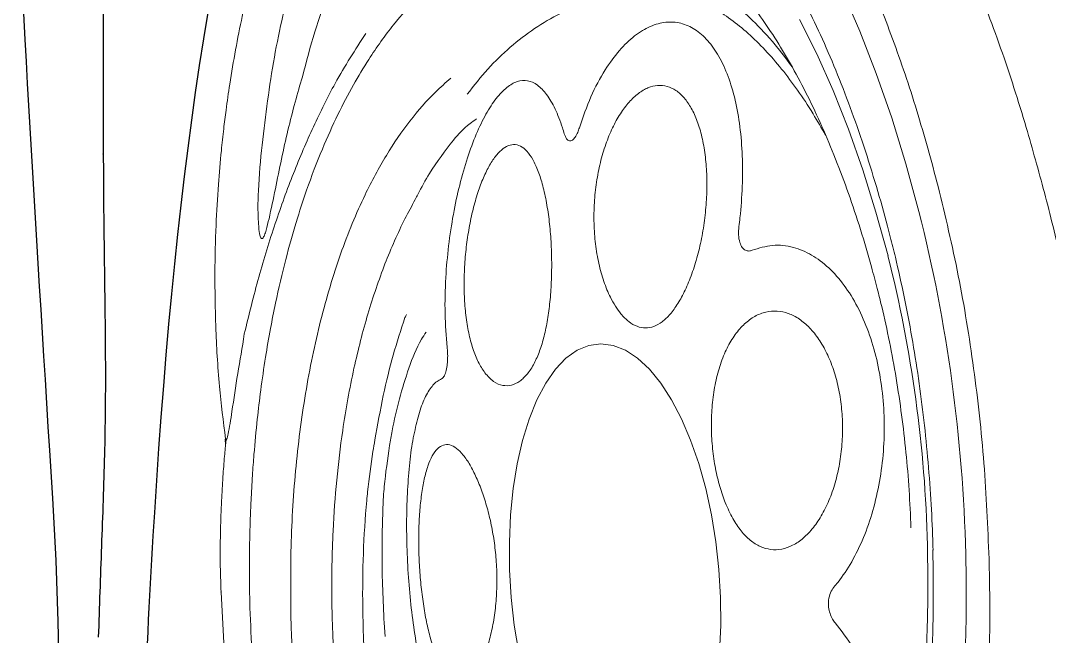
# Model space of a CAD drawing. Extents: x 938 to 1038, y 781 to 934.
# Drawn here: x 1026.432 to 1029.156, y 848.02 to 849.651 of the extents above; entities that cross this region are included whole.
import ezdxf

# ---------------------------------------------------------------- set-up
doc = ezdxf.new("R2010")
doc.units = 0
doc.header["$MEASUREMENT"] = 0
doc.linetypes.add('SLD-Solid', pattern=[0])
doc.layers.add('1', color=4, linetype='Continuous')
doc.layers.add('CL', color=8, linetype='Continuous')

# ---------------------------------------------------------------- blocks, each defined once
blk = doc.blocks.new('JET-HSS-Gatling')
at = {"layer": '1', "color": 3, "linetype": 'SLD-Solid', "lineweight": 15}
for p, q in [((1.337, 0.13), (1.3454, 0.2014)), ((1.8754, 0.1634), (1.8819, 0.0909)), ((1.3323, 0.0568), (1.337, 0.13)), ((1.8819, 0.0909), (1.8846, 0.0171)), ((2.2253, 0.0955), (2.2251, 0.0595)), ((1.3313, -0.0171), (1.3323, 0.0568)), ((2.3613, 0.0355), (2.3631, 0.0814)), ((1.8846, 0.0171), (1.8836, -0.0568)), ((1.334, -0.0909), (1.3313, -0.0171)), ((1.8836, -0.0568), (1.8789, -0.13)), ((1.3404, -0.1634), (1.334, -0.0909)), ((1.8789, -0.13), (1.8705, -0.2014)), ((1.3505, -0.2336), (1.3404, -0.1634)), ((1.8705, -0.2014), (1.8585, -0.2701)), ((1.364, -0.3008), (1.3505, -0.2336)), ((1.8585, -0.2701), (1.8432, -0.3352)), ((1.3809, -0.3638), (1.364, -0.3008)), ((1.8432, -0.3352), (1.8247, -0.3957)), ((1.4008, -0.422), (1.3809, -0.3638)), ((1.8247, -0.3957), (1.8032, -0.4509)), ((1.4235, -0.4744), (1.4008, -0.422)), ((1.8032, -0.4509), (1.7791, -0.4999)), ((2.6085, -0.4541), (2.6091, -0.4437)), ((2.6085, -0.4564), (2.6085, -0.4541)), ((1.4487, -0.5204), (1.4235, -0.4744)), ((1.7791, -0.4999), (1.7527, -0.5422)), ((1.476, -0.5594), (1.4487, -0.5204)), ((1.7527, -0.5422), (1.7243, -0.5772)), ((1.5052, -0.5908), (1.476, -0.5594)), ((1.5357, -0.6142), (1.5052, -0.5908)), ((1.7243, -0.5772), (1.6944, -0.6044)), ((1.5672, -0.6293), (1.5357, -0.6142)), ((1.6633, -0.6234), (1.6314, -0.6339)), ((1.6944, -0.6044), (1.6633, -0.6234)), ((1.5993, -0.6359), (1.5672, -0.6293)), ((1.6314, -0.6339), (1.5993, -0.6359)), ((0.8481, -0.931), (0.8246, -0.8129)), ((0.7343, -0.9245), (0.7597, -1.0526)), ((0.8749, -1.0452), (0.8481, -0.931)), ((0.7597, -1.0526), (0.7885, -1.1768)), ((0.905, -1.1551), (0.8749, -1.0452)), ((0.9381, -1.2602), (0.905, -1.1551)), ((0.7885, -1.1768), (0.8206, -1.2966)), ((0.9742, -1.3601), (0.9381, -1.2602)), ((0.8206, -1.2966), (0.8559, -1.4116)), ((1.0131, -1.4542), (0.9742, -1.3601)), ((0.8559, -1.4116), (0.8942, -1.5213))]:
    blk.add_line(p, q, dxfattribs=at)
for centre, major_axis, start_param, end_param in [((-0.4508, 0.2089), (0, 3.3621), 4.657165, 4.91331), ((-0.3693, 0.209), (0, 3.1434), 4.671762, 4.913098), ((-0.2315, 0.2087), (0, 2.8916), 4.657166, 4.91331), ((3.7905, -0.209), (0, 3.5849), 1.515573, 1.771717), ((3.4052, -0.2088), (0, 3.027), 1.515573, 1.771717), ((2.1518, -0.7801), (0, 0.0592), 0.888582, 1.047194)]:
    blk.add_ellipse(centre, major_axis=major_axis, ratio=0.87, start_param=start_param, end_param=end_param, dxfattribs=at)
for points, knots in [([(0.6157, 0.0058), (0.6161, 0.0137), (0.6167, 0.0265), (0.6177, 0.0463), (0.6189, 0.0684), (0.6208, 0.1002), (0.6238, 0.1456), (0.6277, 0.1966), (0.632, 0.2462), (0.6369, 0.2974), (0.6425, 0.3513), (0.651, 0.4228), (0.6608, 0.4976), (0.6739, 0.5823), (0.6874, 0.6614), (0.7018, 0.737), (0.7198, 0.8225), (0.7415, 0.9153), (0.768, 1.0123), (0.7973, 1.1079), (0.8298, 1.2012), (0.8666, 1.2902), (0.9024, 1.3657), (0.9443, 1.4428), (0.9921, 1.5178), (1.0475, 1.585), (1.1, 1.638), (1.1358, 1.663), (1.1531, 1.6752)], [0, 0, 0, 0, 0.0102, 0.016575, 0.025763, 0.038933, 0.057956, 0.085006, 0.105873, 0.123374, 0.152941, 0.177736, 0.219724, 0.254777, 0.295478, 0.331404, 0.363909, 0.421732, 0.472603, 0.518682, 0.581209, 0.637573, 0.689393, 0.737658, 0.811463, 0.878836, 0.941481, 1, 1, 1, 1]), ([(1.2958, 1.5392), (1.2807, 1.5345), (1.2507, 1.5252), (1.1985, 1.5), (1.1421, 1.4591), (1.0843, 1.3987), (1.027, 1.3236), (0.9712, 1.2336), (0.9174, 1.1277), (0.8701, 1.0149), (0.8292, 0.8983), (0.7943, 0.7808), (0.7634, 0.6571), (0.7367, 0.528), (0.7143, 0.394), (0.6964, 0.2561), (0.6854, 0.1387), (0.6802, 0.0616), (0.6778, 0.0195), (0.6769, 0.0012), (0.6764, -0.0112)], [0, 0, 0, 0, 0.058275, 0.116544, 0.182109, 0.247932, 0.313649, 0.384625, 0.455769, 0.526743, 0.587384, 0.648024, 0.707943, 0.767859, 0.827732, 0.887601, 0.947268, 0.977084, 0.984536, 1, 1, 1, 1]), ([(0.7624, -0.028), (0.7628, -0.0213), (0.765, 0.0238), (0.7705, 0.1023), (0.7793, 0.2048), (0.7903, 0.3001), (0.8041, 0.395), (0.821, 0.4915), (0.8408, 0.5877), (0.8632, 0.6806), (0.888, 0.7694), (0.9148, 0.8533), (0.9436, 0.932), (0.9741, 1.0052), (1.0063, 1.0728), (1.0398, 1.1341), (1.0742, 1.189), (1.1088, 1.2357), (1.1355, 1.2672), (1.15, 1.2804), (1.1531, 1.2832)], [0, 0, 0, 0, 0.011485, 0.077613, 0.136037, 0.190529, 0.247168, 0.308671, 0.370596, 0.432748, 0.494966, 0.557033, 0.618591, 0.680213, 0.741971, 0.803559, 0.864731, 0.925255, 0.984201, 1, 1, 1, 1]), ([(2.6498, -0.0528), (2.6508, -0.0078), (2.6527, 0.0764), (2.6522, 0.1941), (2.6501, 0.2944), (2.6469, 0.3776), (2.6435, 0.4455), (2.6394, 0.5136), (2.6334, 0.5956), (2.6237, 0.7023), (2.6091, 0.8312), (2.5883, 0.9818), (2.5692, 1.0867), (2.559, 1.143)], [0, 0, 0, 0, 0.109187, 0.204658, 0.286514, 0.35451, 0.408702, 0.453846, 0.523255, 0.612373, 0.721287, 0.850284, 1, 1, 1, 1]), ([(2.5136, 0.9865), (2.5265, 0.9074), (2.5524, 0.7491), (2.5742, 0.5001), (2.5843, 0.2471), (2.5792, 0.0785), (2.5766, -0.0058)], [0, 0, 0, 0, 0.25, 0.5, 0.75, 1, 1, 1, 1]), ([(0.7757, -0.0417), (0.7801, 0.0298), (0.7868, 0.138), (0.804, 0.2782), (0.8199, 0.3822), (0.8388, 0.4832), (0.8646, 0.5975), (0.8987, 0.7225), (0.9292, 0.806), (0.9445, 0.8477)], [0, 0, 0, 0, 0.215379, 0.326076, 0.43678, 0.547811, 0.658846, 0.829425, 1, 1, 1, 1]), ([(0.9067, 0.6816), (0.9045, 0.661), (0.8995, 0.614), (0.9016, 0.5367), (0.9112, 0.453), (0.9291, 0.3708), (0.9555, 0.2894), (0.9904, 0.2117), (1.0196, 0.1678), (1.0342, 0.1459)], [0, 0, 0, 0, 0.109227, 0.249518, 0.389815, 0.532722, 0.675639, 0.837807, 1, 1, 1, 1]), ([(2.1128, -0.423), (2.1128, -0.4229), (2.1183, -0.4046), (2.1271, -0.3591), (2.1384, -0.2881), (2.1464, -0.21), (2.1513, -0.1285), (2.1527, -0.0455), (2.1507, 0.0368), (2.1451, 0.1156), (2.1362, 0.1902), (2.1275, 0.2327), (2.123, 0.2542)], [0, 0, 0, 0, 0.000765, 0.110863, 0.220956, 0.331004, 0.44105, 0.551678, 0.662306, 0.774174, 0.886047, 1, 1, 1, 1]), ([(2.0818, 0.1869), (2.0768, 0.1961), (2.0667, 0.2145), (2.0498, 0.2283), (2.0325, 0.2321), (2.0151, 0.2267), (1.9973, 0.2122), (1.9797, 0.189), (1.9629, 0.1574), (1.9476, 0.1185), (1.9347, 0.0734), (1.9249, 0.0243), (1.9189, -0.0274), (1.9167, -0.0791), (1.9183, -0.13), (1.923, -0.1788), (1.9308, -0.2252), (1.9411, -0.2688), (1.9537, -0.308), (1.9682, -0.3423), (1.9841, -0.3696), (2.0009, -0.389), (2.018, -0.3992), (2.0348, -0.4001), (2.051, -0.3913), (2.0662, -0.3736), (2.0799, -0.3471), (2.092, -0.3133), (2.1021, -0.2728), (2.1103, -0.2274), (2.1163, -0.1779), (2.12, -0.1262), (2.1214, -0.0733), (2.1205, -0.021), (2.1173, 0.0295), (2.1117, 0.0769), (2.104, 0.1196), (2.0942, 0.1576), (2.086, 0.177), (2.0818, 0.1869)], [0, 0, 0, 0, 0.030396, 0.060795, 0.08804, 0.115287, 0.143037, 0.170786, 0.198789, 0.226788, 0.254382, 0.281967, 0.30819, 0.33441, 0.359333, 0.384261, 0.409477, 0.434699, 0.461317, 0.487938, 0.515662, 0.543386, 0.571376, 0.599364, 0.627046, 0.654725, 0.681915, 0.709103, 0.735839, 0.762575, 0.788984, 0.815393, 0.841622, 0.867852, 0.894053, 0.920254, 0.946574, 0.972895, 1, 1, 1, 1]), ([(1.0342, 0.1459), (1.0364, 0.1425), (1.0413, 0.1351), (1.0465, 0.1204), (1.0492, 0.1025), (1.0477, 0.0828), (1.0415, 0.064), (1.0344, 0.0555), (1.0309, 0.0512)], [0, 0, 0, 0, 0.130196, 0.289219, 0.442003, 0.610949, 0.805825, 1, 1, 1, 1]), ([(2.2251, 0.0595), (2.2251, 0.0595), (2.2237, 0.0004), (2.2206, -0.1115), (2.2086, -0.222), (2.203, -0.2739)], [0, 0, 0, 0, 0.000007, 0.529922, 1, 1, 1, 1]), ([(0.2951, 0.0537), (0.2977, -0.0185), (0.3028, -0.1609), (0.3189, -0.3705), (0.3404, -0.5723), (0.3672, -0.7655), (0.3983, -0.9502), (0.4229, -1.0675), (0.435, -1.1255)], [0, 0, 0, 0, 0.177758, 0.350785, 0.519308, 0.683545, 0.843707, 1, 1, 1, 1]), ([(1.0309, 0.0512), (1.0269, 0.0471), (1.0088, 0.0285), (0.9783, -0.0111), (0.9425, -0.0724), (0.9124, -0.1423), (0.8889, -0.2181), (0.8729, -0.2982), (0.8647, -0.3804), (0.8648, -0.4624), (0.873, -0.5422), (0.8896, -0.6172), (0.9138, -0.6858), (0.9452, -0.7454), (0.9828, -0.7949), (1.0257, -0.832), (1.0743, -0.8566), (1.1276, -0.8666), (1.1642, -0.8581), (1.1825, -0.8538)], [0, 0, 0, 0, 0.017086, 0.077681, 0.138269, 0.198172, 0.258071, 0.317615, 0.377156, 0.436673, 0.49619, 0.55602, 0.615851, 0.676352, 0.736856, 0.798484, 0.860118, 0.930054, 1, 1, 1, 1]), ([(2.062, -1.052), (2.0724, -1.0359), (2.1049, -0.9855), (2.1554, -0.8899), (2.2101, -0.7611), (2.2585, -0.6166), (2.2961, -0.4706), (2.3239, -0.3274), (2.3453, -0.1793), (2.3565, -0.0574), (2.3605, 0.0197), (2.3613, 0.0355)], [0, 0, 0, 0, 0.06262, 0.195551, 0.328905, 0.461838, 0.604644, 0.712946, 0.820335, 0.963143, 1, 1, 1, 1]), ([(2.2804, 0.0491), (2.2798, 0.0375), (2.2768, -0.0217), (2.2677, -0.1282), (2.2541, -0.2288), (2.2451, -0.282), (2.2438, -0.2897)], [0, 0, 0, 0, 0.100471, 0.512922, 0.929534, 1, 1, 1, 1]), ([(0.6787, -0.9865), (0.6658, -0.9074), (0.6399, -0.7491), (0.6181, -0.5001), (0.6081, -0.2471), (0.6132, -0.0785), (0.6157, 0.0058)], [0, 0, 0, 0, 0.25, 0.5, 0.75, 1, 1, 1, 1]), ([(2.4697, 0.0234), (2.4663, -0.0335), (2.4606, -0.1267), (2.4459, -0.2537), (2.4252, -0.3939), (2.3909, -0.5632), (2.337, -0.7527), (2.2715, -0.9253), (2.2015, -1.0655), (2.1306, -1.1766), (2.0618, -1.2628), (1.9993, -1.3245), (1.9596, -1.3548), (1.9451, -1.3659)], [0, 0, 0, 0, 0.09169, 0.150519, 0.209337, 0.327212, 0.445034, 0.562877, 0.680719, 0.770033, 0.859578, 0.948891, 1, 1, 1, 1]), ([(2.5766, -0.0058), (2.5762, -0.0137), (2.5756, -0.0265), (2.5745, -0.0463), (2.5732, -0.0684), (2.5711, -0.1002), (2.5678, -0.1456), (2.5632, -0.1966), (2.5581, -0.2462), (2.5522, -0.2974), (2.5453, -0.3513), (2.5348, -0.4228), (2.5224, -0.4976), (2.5059, -0.5823), (2.4885, -0.6614), (2.4698, -0.737), (2.4463, -0.8225), (2.4174, -0.9153), (2.3824, -1.0123), (2.3435, -1.1079), (2.3, -1.2012), (2.2515, -1.2902), (2.2048, -1.3657), (2.1506, -1.4428), (2.0884, -1.5178), (2.0194, -1.585), (1.9534, -1.638), (1.9104, -1.663), (1.8897, -1.6752)], [0, 0, 0, 0, 0.0102, 0.016575, 0.025763, 0.038933, 0.057956, 0.085006, 0.105873, 0.123374, 0.152941, 0.177736, 0.219724, 0.254777, 0.295479, 0.331404, 0.363909, 0.421732, 0.472603, 0.518682, 0.581209, 0.637573, 0.689393, 0.737658, 0.811463, 0.878836, 0.941481, 1, 1, 1, 1]), ([(0.8149, -0.8629), (0.8117, -0.8448), (0.8024, -0.792), (0.7893, -0.7026), (0.7766, -0.5942), (0.7671, -0.4841), (0.7608, -0.3726), (0.7576, -0.2605), (0.7577, -0.15), (0.7599, -0.0725), (0.7617, -0.0325), (0.7619, -0.0278)], [0, 0, 0, 0, 0.069066, 0.200543, 0.332094, 0.463702, 0.595352, 0.727032, 0.858727, 0.983492, 1, 1, 1, 1]), ([(2.6077, -0.453), (2.6101, -0.439), (2.6155, -0.4072), (2.6222, -0.3617), (2.6278, -0.3203), (2.6323, -0.2839), (2.6368, -0.2439), (2.6418, -0.1923), (2.6469, -0.1271), (2.6488, -0.0791), (2.6498, -0.0528)], [0, 0, 0, 0, 0.105991, 0.240604, 0.342909, 0.417765, 0.513714, 0.642736, 0.8045, 1, 1, 1, 1]), ([(2.6484, -0.0536), (2.6498, -0.0534), (2.6517, -0.0532), (2.6497, -0.0529), (2.6491, -0.0528)], [0, 0, 0, 0, 0.694797, 1, 1, 1, 1]), ([(1.2845, -0.1492), (1.2782, -0.1373), (1.2656, -0.1137), (1.2429, -0.0875), (1.2178, -0.069), (1.1905, -0.0589), (1.1615, -0.0577), (1.1316, -0.0657), (1.1018, -0.083), (1.0733, -0.1088), (1.047, -0.1427), (1.024, -0.1831), (1.0048, -0.229), (0.9901, -0.2787), (0.9803, -0.3311), (0.9756, -0.3843), (0.9763, -0.4371), (0.982, -0.4879), (0.9928, -0.5355), (1.0082, -0.5785), (1.0279, -0.6157), (1.051, -0.6464), (1.0772, -0.6694), (1.1055, -0.6844), (1.1352, -0.6906), (1.1654, -0.6881), (1.1952, -0.6765), (1.2237, -0.6563), (1.25, -0.6276), (1.2735, -0.5914), (1.2931, -0.5483), (1.3085, -0.4997), (1.319, -0.4469), (1.3247, -0.3922), (1.3253, -0.3373), (1.3215, -0.2848), (1.3134, -0.236), (1.3017, -0.1896), (1.2904, -0.1632), (1.2845, -0.1492)], [0, 0, 0, 0, 0.026961, 0.053928, 0.080851, 0.107776, 0.135596, 0.163415, 0.191383, 0.219349, 0.246957, 0.274563, 0.301675, 0.328785, 0.355461, 0.382135, 0.408506, 0.434876, 0.461091, 0.487307, 0.513516, 0.539726, 0.566078, 0.592432, 0.619069, 0.645707, 0.672755, 0.699804, 0.727332, 0.754862, 0.782791, 0.810719, 0.838629, 0.866531, 0.893521, 0.920503, 0.945925, 0.971348, 1, 1, 1, 1]), ([(0.8592, -0.7289), (0.8563, -0.7128), (0.8481, -0.6658), (0.8367, -0.586), (0.826, -0.4891), (0.8186, -0.3905), (0.8143, -0.2909), (0.8131, -0.1907), (0.815, -0.1241), (0.8159, -0.0908)], [0, 0, 0, 0, 0.080367, 0.233434, 0.386614, 0.539884, 0.693216, 0.846586, 1, 1, 1, 1]), ([(2.1769, -0.4075), (2.1847, -0.372), (2.1945, -0.3279), (2.2016, -0.2827), (2.203, -0.2739)], [0, 0, 0, 0, 0.805779, 1, 1, 1, 1]), ([(2.2438, -0.2897), (2.237, -0.3252), (2.2283, -0.371), (2.2169, -0.4152), (2.2143, -0.4252)], [0, 0, 0, 0, 0.772737, 1, 1, 1, 1]), ([(2.059, -0.6998), (2.0635, -0.6939), (2.0846, -0.6658), (2.1119, -0.6084), (2.1429, -0.5294), (2.1634, -0.4615), (2.1737, -0.4203), (2.1769, -0.4075)], [0, 0, 0, 0, 0.071009, 0.336932, 0.60748, 0.878147, 1, 1, 1, 1]), ([(2.0268, -0.5738), (2.0291, -0.5729), (2.0392, -0.5691), (2.0565, -0.5547), (2.0776, -0.5231), (2.0967, -0.4797), (2.1074, -0.4418), (2.1128, -0.423)], [0, 0, 0, 0, 0.066314, 0.301488, 0.53664, 0.769131, 1, 1, 1, 1]), ([(2.1118, -0.7428), (2.1247, -0.7109), (2.1508, -0.6469), (2.1853, -0.5407), (2.2045, -0.4643), (2.2143, -0.4252)], [0, 0, 0, 0, 0.326121, 0.65485, 1, 1, 1, 1]), ([(2.3103, -2.0145), (2.3294, -1.9752), (2.3659, -1.9002), (2.413, -1.7831), (2.4519, -1.6735), (2.4828, -1.5743), (2.5083, -1.482), (2.5282, -1.4003), (2.5434, -1.3309), (2.5549, -1.2732), (2.5667, -1.2083), (2.5801, -1.1244), (2.5941, -1.0175), (2.6061, -0.893), (2.614, -0.7511), (2.6166, -0.6039), (2.6111, -0.5032), (2.6085, -0.4564)], [0, 0, 0, 0, 0.098821, 0.187964, 0.266698, 0.335212, 0.393504, 0.452104, 0.494888, 0.525992, 0.560831, 0.615318, 0.678996, 0.751735, 0.83283, 0.922363, 1, 1, 1, 1]), ([(2.6085, -0.4541), (2.6078, -0.4539), (2.607, -0.4537), (2.6045, -0.4583), (2.6003, -0.4707), (2.5938, -0.4961), (2.5818, -0.5474), (2.5647, -0.6269), (2.5471, -0.6942), (2.5392, -0.73), (2.5392, -0.73)], [0, 0, 0, 0, 0.0464233, 0.0560273, 0.1365741, 0.2446153, 0.3551548, 0.6764348, 0.9999938, 1, 1, 1, 1]), ([(2.6091, -0.4437), (2.6091, -0.4437), (2.6103, -0.4452), (2.6088, -0.4479), (2.6089, -0.4503), (2.609, -0.4512)], [0, 0, 0, 0, 0.000068, 0.66005, 1, 1, 1, 1]), ([(2.6098, -0.4561), (2.6096, -0.4554), (2.609, -0.4531), (2.6099, -0.4507), (2.6105, -0.449)], [0, 0, 0, 0, 0.29141, 1, 1, 1, 1]), ([(1.9113, -0.5812), (1.9045, -0.5724), (1.8908, -0.5548), (1.8675, -0.5432), (1.8438, -0.5423), (1.821, -0.551), (1.7992, -0.5691), (1.7794, -0.595), (1.7622, -0.6279), (1.7475, -0.6661), (1.7353, -0.7093), (1.7255, -0.7568), (1.7182, -0.8075), (1.7133, -0.8611), (1.7112, -0.9153), (1.7119, -0.9687), (1.7156, -1.0191), (1.7222, -1.0649), (1.7316, -1.1043), (1.7435, -1.1362), (1.7578, -1.1597), (1.7739, -1.1745), (1.7917, -1.1799), (1.8104, -1.1764), (1.8299, -1.1638), (1.8495, -1.1431), (1.8687, -1.1145), (1.887, -1.0793), (1.9039, -1.038), (1.9189, -0.9921), (1.9315, -0.9427), (1.9414, -0.891), (1.9482, -0.8385), (1.9515, -0.7864), (1.9511, -0.7363), (1.947, -0.6892), (1.9389, -0.6469), (1.9273, -0.6095), (1.9167, -0.5907), (1.9113, -0.5812)], [0, 0, 0, 0, 0.0317441, 0.0634826, 0.0912546, 0.1190178, 0.1455175, 0.1720125, 0.197065, 0.222122, 0.2471727, 0.2722295, 0.298601, 0.3249759, 0.3525729, 0.38017, 0.4081675, 0.4361629, 0.4639181, 0.4916708, 0.5189442, 0.5462155, 0.5730208, 0.5998247, 0.6262788, 0.6527322, 0.6789814, 0.7052307, 0.7314257, 0.7576215, 0.7839112, 0.8102022, 0.8367314, 0.8632625, 0.8901646, 0.917069, 0.9444396, 0.9718118, 1, 1, 1, 1]), ([(2.0059, -0.6557), (2.0059, -0.6512), (2.0057, -0.6411), (2.0069, -0.6244), (2.0096, -0.6065), (2.0143, -0.59), (2.0204, -0.5776), (2.0247, -0.5751), (2.0268, -0.5738)], [0, 0, 0, 0, 0.130196, 0.289219, 0.442005, 0.610949, 0.805825, 1, 1, 1, 1]), ([(1.5407, -0.7108), (1.5344, -0.703), (1.5218, -0.6874), (1.5007, -0.6737), (1.4788, -0.6679), (1.4563, -0.6704), (1.4337, -0.6811), (1.4108, -0.6998), (1.3883, -0.7265), (1.3662, -0.7609), (1.3456, -0.8023), (1.327, -0.8495), (1.3113, -0.9011), (1.2991, -0.9551), (1.2909, -1.01), (1.2869, -1.064), (1.2874, -1.1155), (1.2924, -1.163), (1.3017, -1.2054), (1.315, -1.2415), (1.3321, -1.2704), (1.3523, -1.2916), (1.3752, -1.3042), (1.4, -1.3085), (1.4261, -1.3039), (1.4528, -1.2908), (1.4791, -1.2694), (1.5045, -1.2404), (1.528, -1.2043), (1.5491, -1.1621), (1.5669, -1.1148), (1.5809, -1.0635), (1.5905, -1.0096), (1.5955, -0.9545), (1.5953, -0.9), (1.5903, -0.8474), (1.5804, -0.799), (1.5647, -0.7504), (1.5495, -0.7252), (1.5407, -0.7108)], [0, 0, 0, 0, 0.024899, 0.049796, 0.074681, 0.099571, 0.124891, 0.150216, 0.176963, 0.203713, 0.231496, 0.259279, 0.287258, 0.315236, 0.342876, 0.370514, 0.39766, 0.424803, 0.451505, 0.478205, 0.504593, 0.530979, 0.5572, 0.583422, 0.609627, 0.635834, 0.662172, 0.688512, 0.715126, 0.741742, 0.768759, 0.795778, 0.823274, 0.850772, 0.878683, 0.906593, 0.934528, 0.962456, 1, 1, 1, 1]), ([(1.6559, -1.197), (1.6571, -1.2025), (1.6628, -1.2274), (1.675, -1.2663), (1.6944, -1.3061), (1.7171, -1.3329), (1.7423, -1.3465), (1.7699, -1.3461), (1.799, -1.3324), (1.829, -1.3052), (1.8592, -1.2657), (1.8887, -1.2144), (1.9168, -1.1531), (1.9425, -1.083), (1.9651, -1.006), (1.9836, -0.9241), (1.9978, -0.8363), (2.0066, -0.7449), (2.0062, -0.6854), (2.0059, -0.6557)], [0, 0, 0, 0, 0.017086, 0.077681, 0.13827, 0.198173, 0.258071, 0.317615, 0.377157, 0.436674, 0.49619, 0.55602, 0.615851, 0.676352, 0.736856, 0.798485, 0.860118, 0.930054, 1, 1, 1, 1]), ([(1.4793, -1.7696), (1.4749, -1.769), (1.455, -1.7662), (1.4196, -1.756), (1.3733, -1.7361), (1.3277, -1.7088), (1.283, -1.6744), (1.2392, -1.6332), (1.1966, -1.5853), (1.1553, -1.5308), (1.1154, -1.47), (1.0771, -1.403), (1.0407, -1.3301), (1.0062, -1.2516), (0.9739, -1.1678), (0.944, -1.0791), (0.9166, -0.9858), (0.8918, -0.8884), (0.8729, -0.8023), (0.8628, -0.7483), (0.8592, -0.7289)], [0, 0, 0, 0, 0.01755, 0.079517, 0.140948, 0.20158, 0.26148, 0.320823, 0.379793, 0.438544, 0.497186, 0.555794, 0.614404, 0.673046, 0.731737, 0.790485, 0.84929, 0.90815, 0.96706, 1, 1, 1, 1]), ([(2.5392, -0.73), (2.5231, -0.7797), (2.4909, -0.8792), (2.4369, -1.017), (2.3792, -1.1461), (2.3176, -1.2651), (2.2451, -1.3882), (2.1916, -1.4593), (2.1612, -1.4996)], [0, 0, 0, 0, 0.158983, 0.31798, 0.476271, 0.634366, 0.792483, 1, 1, 1, 1]), ([(1.566, -2.1168), (1.5611, -2.1162), (1.539, -2.1131), (1.4998, -2.1025), (1.4485, -2.0819), (1.3979, -2.0539), (1.3481, -2.0188), (1.2993, -1.9768), (1.2515, -1.9279), (1.205, -1.8724), (1.1598, -1.8104), (1.1162, -1.742), (1.0742, -1.6675), (1.0341, -1.5872), (0.9961, -1.5012), (0.9602, -1.41), (0.9267, -1.3138), (0.8957, -1.2129), (0.8672, -1.1078), (0.842, -1.0006), (0.8251, -0.9183), (0.8167, -0.8725), (0.8149, -0.8629)], [0, 0, 0, 0, 0.0159124, 0.0719639, 0.1276729, 0.1828546, 0.2375199, 0.2917593, 0.3456875, 0.3994103, 0.4530122, 0.5065554, 0.5600822, 0.6136127, 0.6671661, 0.7207531, 0.7743791, 0.828045, 0.8817501, 0.9354914, 0.9864539, 1, 1, 1, 1]), ([(1.1825, -0.8538), (1.1853, -0.8531), (1.1914, -0.8517), (1.2003, -0.8544), (1.2084, -0.8625), (1.2141, -0.877), (1.216, -0.8971), (1.2138, -0.9116), (1.2127, -0.9189)], [0, 0, 0, 0, 0.130195, 0.289218, 0.442003, 0.610949, 0.805825, 1, 1, 1, 1]), ([(1.2127, -0.9189), (1.2111, -0.9265), (1.2043, -0.9615), (1.1952, -1.0243), (1.1892, -1.1055), (1.19, -1.183), (1.1974, -1.2547), (1.2116, -1.3187), (1.2321, -1.3736), (1.2586, -1.4175), (1.2903, -1.4498), (1.3266, -1.4689), (1.3663, -1.4746), (1.4085, -1.4662), (1.4519, -1.4441), (1.495, -1.4083), (1.5382, -1.3576), (1.5798, -1.2923), (1.6033, -1.2378), (1.615, -1.2105)], [0, 0, 0, 0, 0.017086, 0.077681, 0.13827, 0.198173, 0.258071, 0.317615, 0.377157, 0.436674, 0.49619, 0.55602, 0.615851, 0.676352, 0.736856, 0.798485, 0.860118, 0.930054, 1, 1, 1, 1]), ([(2.4561, -1.2254), (2.4628, -1.1859), (2.4747, -1.1158), (2.4817, -1.0353), (2.48, -0.9926), (2.478, -0.9829), (2.4766, -0.98), (2.4757, -0.9789), (2.4751, -0.9784), (2.4744, -0.9782), (2.4735, -0.9782), (2.4716, -0.9793), (2.4693, -0.9823), (2.4656, -0.9892), (2.4595, -1.0048), (2.4388, -1.0707), (2.4086, -1.1854), (2.37, -1.3075), (2.3446, -1.3763), (2.3366, -1.398)], [0, 0, 0, 0, 0.166389, 0.295559, 0.32148, 0.328288, 0.331433, 0.332758, 0.333431, 0.334752, 0.335709, 0.338291, 0.345814, 0.353914, 0.374763, 0.420648, 0.656248, 0.891321, 1, 1, 1, 1]), ([(1.595, -2.4652), (1.5623, -2.4595), (1.4968, -2.448), (1.4001, -2.4041), (1.3055, -2.341), (1.2139, -2.2575), (1.1262, -2.1547), (1.043, -2.0334), (0.9651, -1.8947), (0.8932, -1.7398), (0.8279, -1.5702), (0.77, -1.3871), (0.7191, -1.1929), (0.6922, -1.0553), (0.6787, -0.9865)], [0, 0, 0, 0, 0.083333, 0.166667, 0.25, 0.333333, 0.416667, 0.5, 0.583333, 0.666667, 0.75, 0.833333, 0.916667, 1, 1, 1, 1]), ([(2.0197, -1.1184), (2.0315, -1.1009), (2.0462, -1.0794), (2.0594, -1.0564), (2.062, -1.052)], [0, 0, 0, 0, 0.808283, 1, 1, 1, 1]), ([(0.435, -1.1255), (0.4432, -1.1614), (0.4596, -1.2341), (0.4873, -1.3409), (0.5176, -1.4469), (0.5508, -1.5515), (0.5868, -1.6544), (0.6316, -1.7703), (0.6878, -1.8991), (0.7552, -2.0321), (0.8067, -2.1193), (0.8372, -2.1667), (0.847, -2.1817), (0.857, -2.1966), (0.8671, -2.2113), (0.8774, -2.2259), (0.8941, -2.2492), (0.9213, -2.2856), (0.9635, -2.3377), (1.0065, -2.3852), (1.0468, -2.4254), (1.0807, -2.4567), (1.1178, -2.488), (1.1582, -2.5185), (1.219, -2.559), (1.2968, -2.5996), (1.3874, -2.6299), (1.468, -2.6446), (1.5184, -2.645), (1.5418, -2.6452)], [0, 0, 0, 0, 0.039649, 0.080068, 0.12125, 0.163185, 0.205866, 0.249282, 0.313406, 0.38198, 0.445953, 0.454581, 0.463266, 0.472007, 0.480806, 0.489662, 0.498574, 0.523834, 0.559008, 0.604021, 0.628629, 0.655391, 0.684294, 0.715323, 0.748465, 0.823094, 0.88982, 0.948755, 1, 1, 1, 1]), ([(1.3898, -1.5617), (1.3857, -1.5614), (1.366, -1.5596), (1.3308, -1.549), (1.2845, -1.5297), (1.2389, -1.5026), (1.1944, -1.4687), (1.1512, -1.4281), (1.1096, -1.381), (1.0696, -1.3279), (1.0315, -1.2685), (0.9969, -1.2073), (0.9759, -1.1632), (0.9662, -1.143)], [0, 0, 0, 0, 0.0274951, 0.1317335, 0.2350029, 0.3368263, 0.4370853, 0.5358569, 0.6332869, 0.7295067, 0.8243825, 0.9195129, 1, 1, 1, 1]), ([(1.8849, -1.2531), (1.891, -1.2496), (1.9167, -1.2349), (1.962, -1.1917), (1.9972, -1.147), (2.0197, -1.1184)], [0, 0, 0, 0, 0.101923, 0.426326, 1, 1, 1, 1]), ([(1.615, -1.2105), (1.6167, -1.2064), (1.6206, -1.1972), (1.6277, -1.1859), (1.6358, -1.178), (1.6442, -1.1764), (1.6517, -1.1826), (1.6545, -1.1922), (1.6559, -1.197)], [0, 0, 0, 0, 0.1301956, 0.2892195, 0.4420041, 0.6109495, 0.8058267, 1, 1, 1, 1]), ([(2.022, -2.1543), (2.022, -2.1543), (2.0301, -2.1495), (2.0454, -2.1346), (2.0761, -2.1077), (2.1165, -2.0651), (2.1655, -2.0046), (2.2148, -1.9315), (2.2608, -1.8506), (2.3033, -1.7623), (2.3422, -1.6666), (2.3768, -1.5636), (2.4181, -1.4195), (2.4409, -1.303), (2.4561, -1.2254)], [0, 0, 0, 0, 0.000002, 0.038454, 0.076882, 0.153509, 0.247437, 0.341552, 0.435668, 0.529824, 0.623975, 0.718013, 0.812072, 1, 1, 1, 1]), ([(1.4424, -1.6369), (1.4091, -1.6311), (1.3417, -1.6193), (1.256, -1.5699), (1.1855, -1.5121), (1.1294, -1.4532), (1.0809, -1.3926), (1.0524, -1.3472), (1.041, -1.3292)], [0, 0, 0, 0, 0.2335518, 0.4715892, 0.6139879, 0.7563866, 0.902921, 1, 1, 1, 1]), ([(1.5988, -1.5327), (1.6137, -1.5273), (1.6531, -1.513), (1.7148, -1.482), (1.7824, -1.4376), (1.8465, -1.3844), (1.8853, -1.3416), (1.9047, -1.3201)], [0, 0, 0, 0, 0.131614, 0.348029, 0.565844, 0.782168, 1, 1, 1, 1]), ([(2.0315, -1.9327), (2.033, -1.9312), (2.0474, -1.917), (2.0742, -1.8885), (2.1229, -1.8301), (2.18, -1.7488), (2.2416, -1.6383), (2.2943, -1.5214), (2.3232, -1.4373), (2.3366, -1.398)], [0, 0, 0, 0, 0.01157, 0.112772, 0.213959, 0.416471, 0.619568, 0.822676, 1, 1, 1, 1])]:
    blk.add_open_spline(points, degree=3, knots=knots, dxfattribs=at)
blk = doc.blocks.new('VISTA')
at = {"layer": '1', "color": 3, "linetype": 'Continuous'}
for points in [[(88.5555, 50.2604), (88.567, 50.0357)], [(88.9107, 48.7839), (88.9162, 48.8688), (88.922, 48.9531), (88.9281, 49.0366), (88.9345, 49.1194), (88.9413, 49.2013), (88.9483, 49.2824), (88.9558, 49.3626), (88.9636, 49.4419), (88.9718, 49.5202), (88.9804, 49.5974), (88.9893, 49.6736), (88.9988, 49.7487), (89.0086, 49.8226), (89.0189, 49.8955), (89.0296, 49.9672), (89.0408, 50.038), (89.0525, 50.1076)], [(88.7742, 50.1517), (88.7742, 50.1309), (88.7742, 50.1102), (88.7741, 50.0894), (88.7741, 50.0686), (88.7741, 50.0477), (88.7741, 50.0269), (88.7741, 50.006), (88.7741, 49.9852), (88.7741, 49.9643), (88.7741, 49.9434), (88.7741, 49.9225), (88.7741, 49.9016), (88.7742, 49.8807), (88.7742, 49.8597), (88.7743, 49.8387), (88.7743, 49.8178), (88.7744, 49.7968), (88.7744, 49.7758), (88.7745, 49.7337)], [(88.567, 50.0357), (88.5701, 49.978), (88.5733, 49.9199), (88.5766, 49.8614), (88.5799, 49.8026), (88.5833, 49.7436), (88.5868, 49.6842), (88.5904, 49.6245), (88.594, 49.5644), (88.5976, 49.5041), (88.6013, 49.4435), (88.6051, 49.3826), (88.6088, 49.3214), (88.6127, 49.2599), (88.6165, 49.1982), (88.6203, 49.1362), (88.6242, 49.0739), (88.6281, 49.0113), (88.632, 48.9485), (88.6398, 48.8221)], [(88.7746, 49.7323), (88.7746, 49.7169), (88.7747, 49.7016), (88.7747, 49.6864), (88.7748, 49.6713), (88.7749, 49.6562), (88.775, 49.6413), (88.7751, 49.6265), (88.7753, 49.6117), (88.7754, 49.5971), (88.7755, 49.5826), (88.7757, 49.5682), (88.7758, 49.5539), (88.776, 49.5397), (88.7762, 49.5256), (88.7763, 49.5115), (88.7765, 49.4975), (88.7767, 49.4836), (88.7768, 49.4697), (88.777, 49.4558), (88.7772, 49.442), (88.7774, 49.4282), (88.7776, 49.4144), (88.7778, 49.4006), (88.7779, 49.3868), (88.7781, 49.373), (88.7783, 49.3592), (88.7785, 49.3454), (88.7786, 49.3315), (88.7788, 49.3177), (88.779, 49.3038), (88.7791, 49.2899), (88.7793, 49.276), (88.7794, 49.2621), (88.7795, 49.2482), (88.7797, 49.2342), (88.7798, 49.2203), (88.7799, 49.2064), (88.7799, 49.1925), (88.78, 49.1786), (88.78, 49.1647), (88.7801, 49.1508), (88.7801, 49.1369), (88.7801, 49.123), (88.78, 49.109), (88.7799, 49.0951), (88.7799, 49.081), (88.7797, 49.0669), (88.7796, 49.0528), (88.7794, 49.0385), (88.7793, 49.0242), (88.779, 49.0098), (88.7788, 48.9953), (88.7785, 48.9808), (88.7782, 48.9662), (88.7779, 48.9514), (88.7775, 48.9367), (88.7772, 48.9218), (88.7768, 48.9069), (88.7763, 48.892), (88.7759, 48.877), (88.7754, 48.8619), (88.775, 48.8468), (88.7745, 48.8317), (88.774, 48.8165), (88.7734, 48.8013), (88.7729, 48.7861), (88.7724, 48.7709), (88.7718, 48.7556), (88.7713, 48.7404), (88.7708, 48.7252), (88.7702, 48.71), (88.7697, 48.6948), (88.7691, 48.6796), (88.7686, 48.6644), (88.768, 48.6492), (88.7675, 48.6341), (88.7669, 48.6189), (88.7664, 48.6038), (88.7659, 48.5888), (88.7654, 48.5737), (88.7648, 48.5587), (88.7643, 48.5437), (88.7638, 48.5287), (88.7633, 48.5138), (88.7628, 48.4989), (88.7624, 48.484), (88.7619, 48.4692), (88.7614, 48.4543)], [(88.7746, 49.7323), (88.7746, 49.7324), (88.7746, 49.7325), (88.7745, 49.7325), (88.7745, 49.7326), (88.7745, 49.7327), (88.7745, 49.7327), (88.7745, 49.7328), (88.7745, 49.7329), (88.7745, 49.733), (88.7745, 49.733), (88.7745, 49.7331), (88.7745, 49.7332), (88.7745, 49.7332), (88.7745, 49.7333), (88.7745, 49.7334), (88.7745, 49.7334), (88.7745, 49.7335), (88.7745, 49.7336), (88.7745, 49.7337)], [(88.6398, 48.8221), (88.6485, 48.6571), (88.6544, 48.4958), (88.658, 48.3389), (88.6598, 48.187), (88.6601, 48.0406), (88.6593, 47.8995), (88.6579, 47.757), (88.6557, 47.6116), (88.653, 47.4634), (88.6497, 47.3123), (88.646, 47.1585), (88.642, 47.002), (88.6377, 46.8428), (88.6331, 46.681), (88.6285, 46.5166)], [(88.8779, 48.137), (88.8793, 48.1708), (88.8807, 48.2044), (88.8822, 48.2379), (88.8837, 48.2712), (88.8852, 48.3044), (88.8867, 48.3374), (88.8882, 48.3703), (88.8898, 48.4031), (88.8914, 48.4356), (88.893, 48.4681), (88.8946, 48.5004), (88.8963, 48.5325), (88.898, 48.5645), (88.8997, 48.5963), (88.9014, 48.6279), (88.9032, 48.6595), (88.9051, 48.6908), (88.9069, 48.722), (88.9107, 48.7839)]]:
    blk.add_lwpolyline(points, dxfattribs=at)
at = {"layer": 'CL', "rotation": 184.1406890620585}
blk.add_blockref('JET-HSS-Gatling', (91.733, 48.712), dxfattribs=at)

msp = doc.modelspace()

# ---------------------------------------------------------------- block references
at = {"layer": '1'}
msp.add_blockref('VISTA', (937.8767, 799.5644), dxfattribs=at)

doc.saveas('drawing.dxf')
